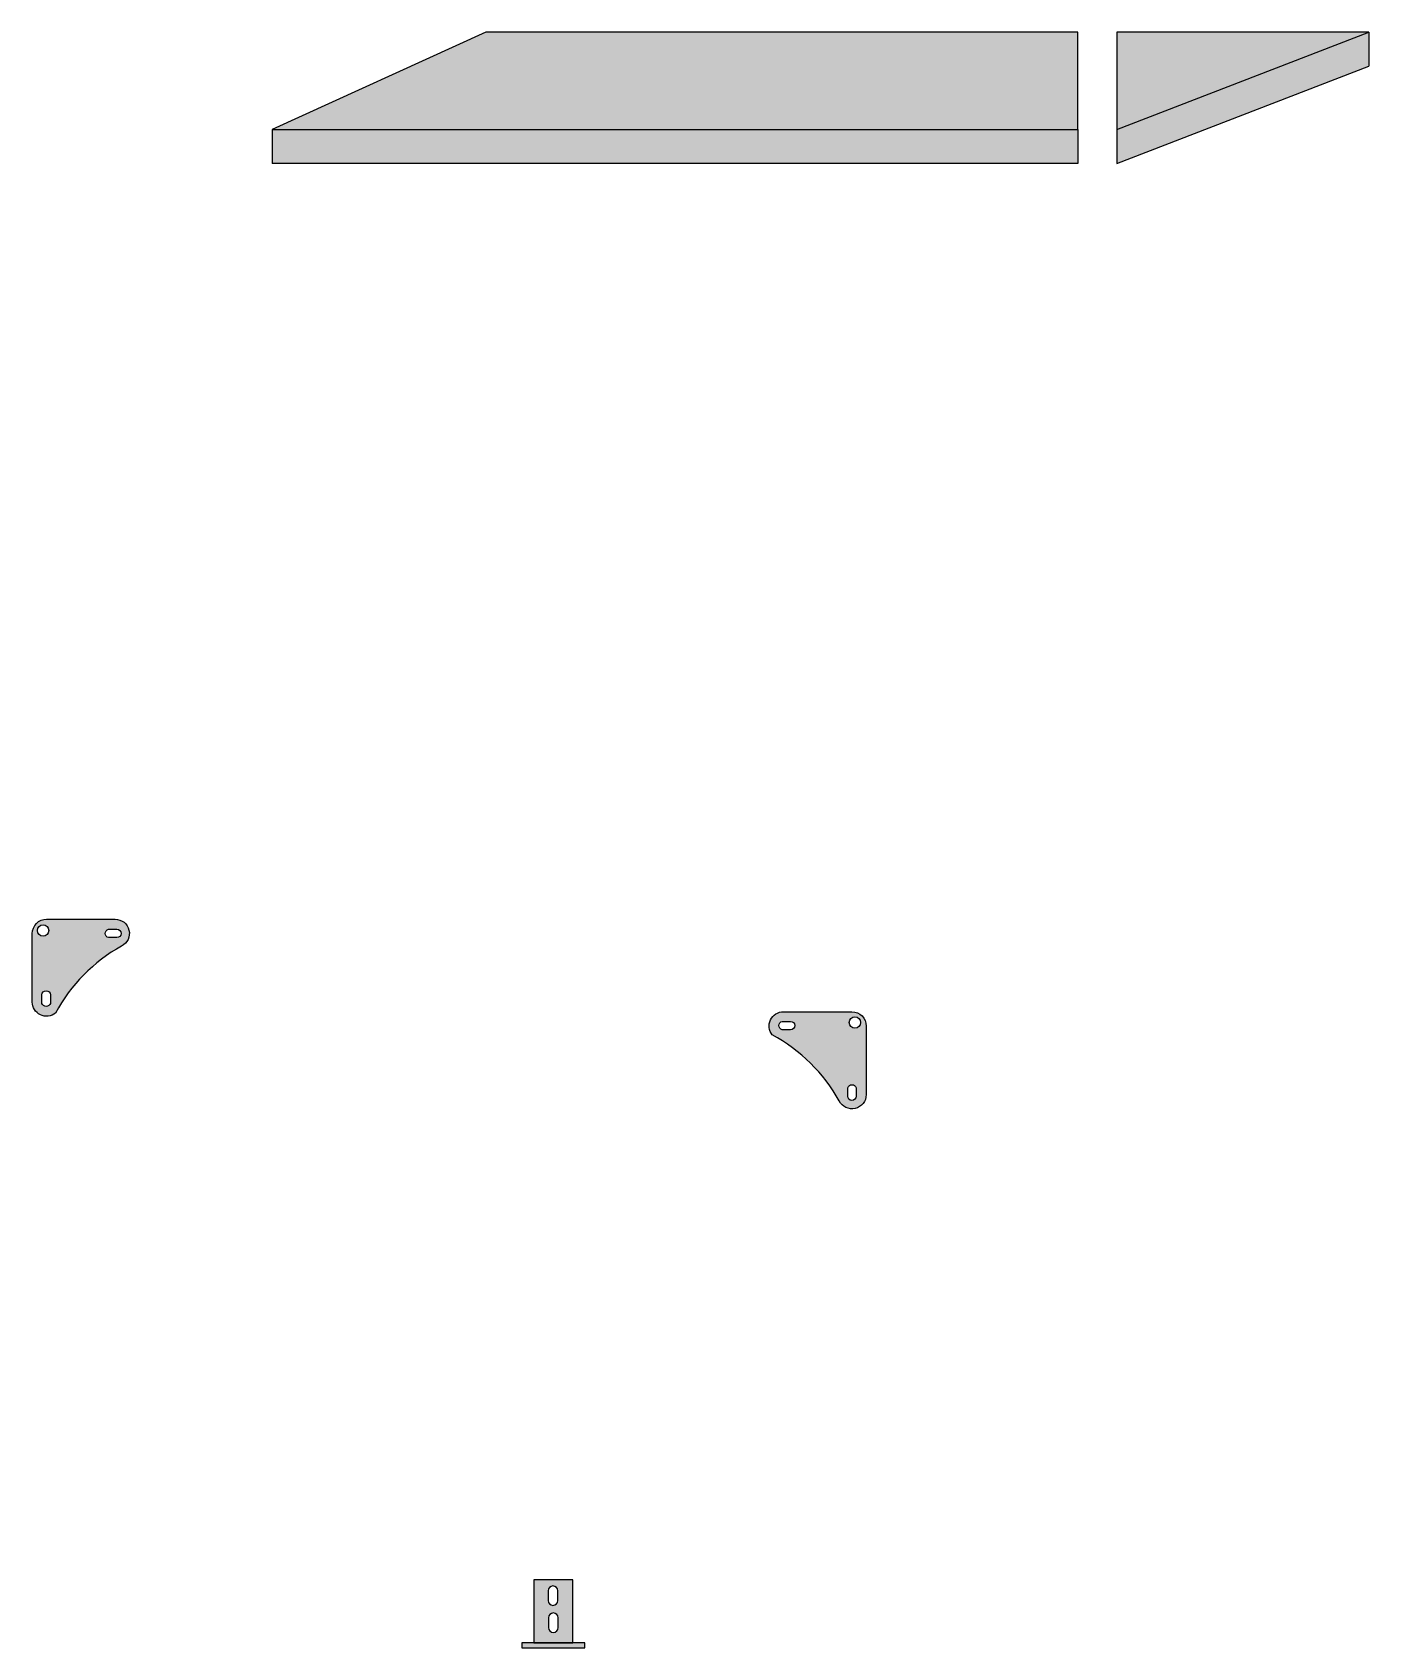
# Model space of a CAD drawing. Header units: millimetres. Extents: x 6614975 to 6624097, y 8742145 to 8746891.
# Drawn here: x 6619907.4 to 6620045, y 8744789.5 to 8744955.9 of the extents above; entities that cross this region are included whole.
import ezdxf

# ---------------------------------------------------------------- set-up
doc = ezdxf.new("R2010")
doc.units = ezdxf.units.MM

# ---------------------------------------------------------------- blocks, each defined once
blk = doc.blocks.new('UNION-R')
at = {"true_color": 0x939598}
h = blk.add_hatch(color=252, dxfattribs=at)
h.dxf.hatch_style = 1
h.paths.add_polyline_path([(-8.1, 0.43, 0.631348), (-9.24, -1.96, -0.142591), (-2.34, -8.76, 0.79062), (0.43, -8.11), (0.43, -1.03, 0.414), (-1.04, 0.43)])
h.paths.add_polyline_path([(-1.31, -0.68, -1), (-0.15, -0.68, -1)], flags=16)
h.paths.add_polyline_path([(-7.37, -1.43), (-8.24, -1.43, -0.736995), (-8.24, -0.56), (-7.37, -0.56, -1)], flags=16)
h.paths.add_polyline_path([(-0.6, -7.41), (-0.6, -8.28, -1), (-1.47, -8.28), (-1.47, -7.41, -0.736995)], flags=16)
at = {"true_color": 0xffffff}
h = blk.add_hatch(color=7, dxfattribs=at)
h.dxf.hatch_style = 1
h.paths.add_polyline_path([(-8.1, 0.43, 0.631348), (-9.24, -1.96, -0.142591), (-2.34, -8.76, 0.79062), (0.43, -8.11), (0.43, -1.03, 0.414), (-1.04, 0.43)])
h.paths.add_polyline_path([(-7.37, -1.43), (-8.24, -1.43, -0.736995), (-8.24, -0.56), (-7.37, -0.56, -1)], flags=16)
h.paths.add_polyline_path([(-0.15, -0.68, -1), (-1.31, -0.68, -1)], flags=16)
h.paths.add_polyline_path([(-0.6, -7.41), (-0.6, -8.28, -1), (-1.47, -8.28), (-1.47, -7.41, -0.736995)], flags=16)
for points in [[(0.43, -8.11, -0.79062), (-2.34, -8.76, 0.142591), (-9.24, -1.96, -0.631348), (-8.1, 0.43), (-1.04, 0.43, -0.414214), (0.43, -1.04), (0.43, -8.11)], [(-7.37, -0.56, -1), (-7.37, -1.43), (-8.24, -1.43, -0.736995), (-8.24, -0.56), (-7.37, -0.56)], [(-0.6, -8.28, -1), (-1.47, -8.28), (-1.47, -7.41, -0.736995), (-0.6, -7.41), (-0.6, -8.28)]]:
    blk.add_lwpolyline(points, format="xyb")
blk.add_circle((-0.73, -0.68), 0.581)

msp = doc.modelspace()

# ---------------------------------------------------------------- hatches: boundary and pattern name
at = {"true_color": 0x636466}
h = msp.add_hatch(color=251, dxfattribs=at)
h.dxf.hatch_style = 1
h.paths.add_polyline_path([(6620015.071, 8744945.898), (6620015.071, 8744955.898), (6619954.071, 8744955.898), (6619932.071, 8744945.898)])
h = msp.add_hatch(color=251, dxfattribs=at)
h.dxf.hatch_style = 1
h.paths.add_polyline_path([(6620019.071, 8744955.898), (6620019.071, 8744945.898), (6620045.018, 8744955.898)])
h = msp.add_hatch(color=251, dxfattribs=at)
h.dxf.hatch_style = 1
h.paths.add_polyline_path([(6620045.018, 8744952.398), (6620045.018, 8744955.898), (6620019.071, 8744945.898), (6620019.071, 8744942.398)])
h = msp.add_hatch(color=251, dxfattribs=at)
h.dxf.hatch_style = 1
h.paths.add_polyline_path([(6620015.071, 8744942.398), (6620015.071, 8744945.898), (6619932.071, 8744945.898), (6619932.071, 8744942.398)])
h = msp.add_hatch(color=251, dxfattribs=at)
h.dxf.hatch_style = 1
h.paths.add_polyline_path([(6619963.028, 8744796.462), (6619959.028, 8744796.462), (6619959.028, 8744789.962), (6619963.028, 8744789.962)])
h.paths.add_polyline_path([(6619961.541, 8744791.539, -1), (6619960.541, 8744791.539), (6619960.541, 8744792.539, -1), (6619961.541, 8744792.539)], flags=16)
h.paths.add_polyline_path([(6619960.494, 8744794.322), (6619960.494, 8744795.322, -1), (6619961.494, 8744795.322), (6619961.494, 8744794.322, -1)], flags=16)
h.paths.add_polyline_path([(6619964.278, 8744789.962), (6619957.778, 8744789.962), (6619957.778, 8744789.462), (6619964.278, 8744789.462)])

# ---------------------------------------------------------------- linework, layer by layer
for p, q in [((6619954.071, 8744955.898), (6619932.071, 8744945.898)), ((6620015.071, 8744955.898), (6619954.071, 8744955.898)), ((6620015.071, 8744945.898), (6620015.071, 8744955.898)), ((6620019.071, 8744945.898), (6620045.018, 8744955.898)), ((6620045.018, 8744955.898), (6620019.071, 8744955.898)), ((6620019.071, 8744955.898), (6620019.071, 8744945.898)), ((6620045.018, 8744955.898), (6620045.018, 8744952.398)), ((6620019.071, 8744942.398), (6620045.018, 8744952.398)), ((6619932.071, 8744945.898), (6619932.071, 8744942.398)), ((6619932.071, 8744945.898), (6620015.071, 8744945.898)), ((6620015.071, 8744945.898), (6620015.071, 8744942.398)), ((6620019.071, 8744945.898), (6620019.071, 8744942.398)), ((6620015.071, 8744942.398), (6619932.071, 8744942.398))]:
    msp.add_line(p, q)
for points in [[(6619959.028, 8744789.962), (6619963.028, 8744789.962), (6619963.028, 8744796.462), (6619959.028, 8744796.462)], [(6619957.778, 8744789.462), (6619964.278, 8744789.462), (6619964.278, 8744789.962), (6619957.778, 8744789.962)]]:
    msp.add_lwpolyline(points, close=True)
for points in [[(6619960.494, 8744794.322, 1), (6619961.494, 8744794.322), (6619961.494, 8744795.322, 1), (6619960.494, 8744795.322)], [(6619960.541, 8744791.539, 1), (6619961.541, 8744791.539), (6619961.541, 8744792.539, 1), (6619960.541, 8744792.539)]]:
    msp.add_lwpolyline(points, format="xyb", close=True)

# ---------------------------------------------------------------- block references
at = {"color": 18, "lineweight": 211, "true_color": 0x000000, "rotation": 90}
msp.add_blockref('UNION-R', (6619907.797, 8744864.088), dxfattribs=at)
at = {"color": 18, "lineweight": 211, "true_color": 0x000000}
msp.add_blockref('UNION-R', (6619992.83, 8744854.554), dxfattribs=at)

doc.saveas('drawing.dxf')
